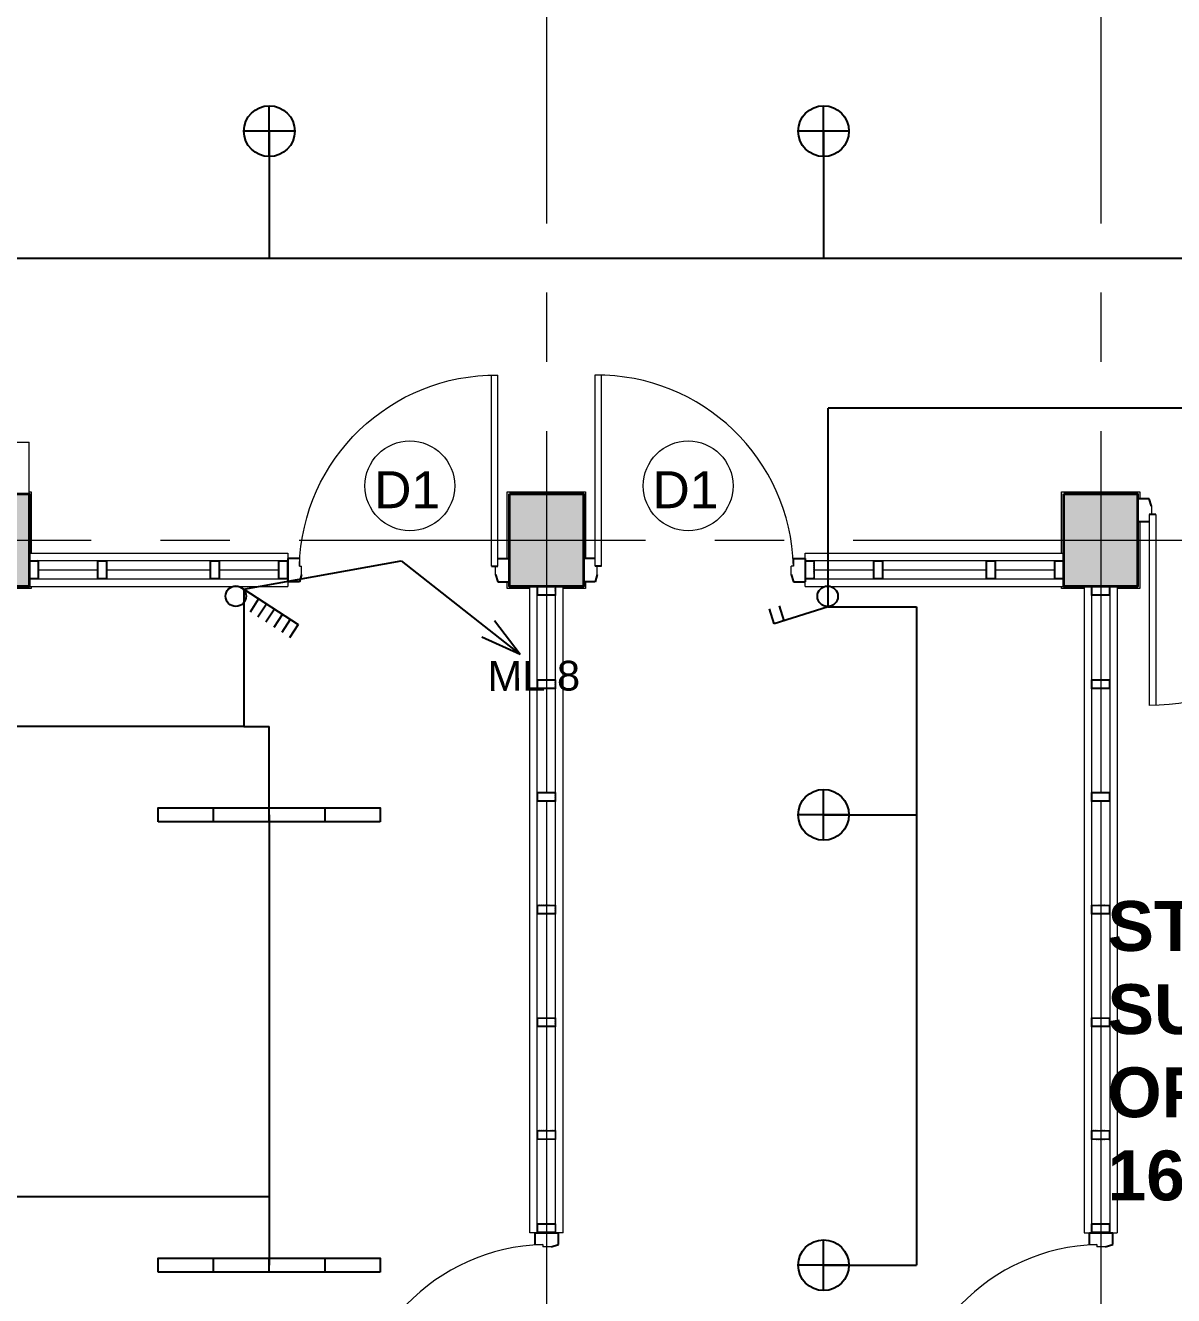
# Model space of a CAD drawing. Header units: inches. Extents: x 527934 to 2134587, y -408734 to 227304.
# Drawn here: x 1479081 to 1485295, y -199518 to -192642 of the extents above; entities that cross this region are included whole.
import ezdxf

# ---------------------------------------------------------------- set-up
doc = ezdxf.new("R2010")
doc.units = ezdxf.units.IN
doc.header["$MEASUREMENT"] = 0
doc.linetypes.add('CENTER', pattern=[2, 1.25, -0.25, 0.25, -0.25])
for name, color, linetype, lineweight in [('1 LIGHT N SWITCH', 3, 'Continuous', 25), ('6 LIGHT PT WIRING', 3, 'Continuous', 25), ('centre line', 1, 'CENTER', 9), ('dim', 253, 'Continuous', 9), ('door', 77, 'Continuous', 13), ('hatch', 250, 'Continuous', 5), ('hatch - general', 252, 'Continuous', 5), ('hatch 2', 251, 'Continuous', 5), ('metal', 40, 'Continuous', 18), ('partition wall', 5, 'Continuous', 20), ('plaster line', 253, 'Continuous', 5), ('text', 7, 'Continuous', 13), ('wall - brick', 30, 'Continuous', 35)]:
    doc.layers.add(name, color=color, linetype=linetype, lineweight=lineweight)
doc.styles.add('labelling', font='arial.ttf')
doc.styles.get("Standard").update_dxf_attribs({"font": 'arial.ttf'})
doc.styles.add('style1', font='arial.ttf')
doc.linetypes.add('BATTING', pattern='A,0.0001,-0.1,[134,ltypeshp.shx,S=0.1,R=0,X=-0.1,Y=0],-0.2,[134,ltypeshp.shx,S=0.1,R=180,X=0.1,Y=0],-0.1', length=0.4001)

# ---------------------------------------------------------------- blocks, each defined once
blk = doc.blocks.new('door 1')
at = {"layer": 'door', "lineweight": 25}
for p, q in [((1761262.3, -142071.5), (1761366.5, -142071.5)), ((1761262.3, -142124), (1761262.3, -142071.5)), ((1761366.5, -142124), (1761366.5, -142071.5)), ((1761333.2, -142134), (1761366.5, -142124)), ((1761262.3, -143019), (1761262.3, -143071.5)), ((1761295.7, -142989.8), (1761295.7, -143019)), ((1761333.2, -143009), (1761366.5, -143019)), ((1761366.5, -143019), (1761366.5, -143071.5)), ((1761262.3, -143071.5), (1761366.5, -143071.5))]:
    blk.add_line(p, q, dxfattribs=at)
at = {"layer": 'door'}
for p, q in [((1761262.3, -142124), (1761295.7, -142124)), ((1761295.7, -142124), (1761295.7, -142134)), ((1761333.2, -142134), (1761295.7, -142134)), ((1761295.7, -143019), (1760434.6, -143019)), ((1761295.7, -142989.8), (1760434.8, -142989.8)), ((1761333.2, -143009), (1761295.7, -143009))]:
    blk.add_line(p, q, dxfattribs=at)
blk.add_arc((1761319.9, -143009), 885.3, 91.56718, 180.64961, dxfattribs=at)
blk = doc.blocks.new('2X4')
at = {"layer": 'hatch 2'}
h = blk.add_hatch(dxfattribs=at)
h.set_pattern_fill('ANSI31', color=256, scale=20)
h.set_pattern_definition([(45, (0, 0), (-1.767766953, 1.767766953), [])])
h.paths.add_polyline_path([(5938822.1, -146996.9), (5938776.1, -146996.9, 0.414214), (5938774.1, -146998.9), (5938774.1, -147046.9), (5938777.3, -147046.9), (5938777.3, -147000.1), (5938820.9, -147000.1), (5938820.9, -147046.9), (5938824.1, -147046.9), (5938824.1, -146998.9, 0.414214)])
h.paths.add_polyline_path([(5938777.3, -147046.9), (5938774.1, -147046.9), (5938774.1, -147094.9, 0.414214), (5938776.1, -147096.9), (5938822.1, -147096.9, 0.414218), (5938824.1, -147094.9), (5938824.1, -147046.9), (5938820.9, -147046.9), (5938820.9, -147093.7), (5938777.3, -147093.7)])
at = {"layer": 'metal'}
blk.add_lwpolyline([(5938776.1, -147096.9), (5938822.1, -147096.9, 0.414214), (5938824.1, -147094.9), (5938824.1, -146998.9, 0.414214), (5938822.1, -146996.9), (5938776.1, -146996.9, 0.414214), (5938774.1, -146998.9), (5938774.1, -147094.9, 0.414214)], format="xyb", close=True, dxfattribs=at)
blk.add_lwpolyline([(5938777.3, -147093.7), (5938820.9, -147093.7), (5938820.9, -147000.1), (5938777.3, -147000.1)], close=True, dxfattribs=at)
blk = doc.blocks.new('1x36 TL MO')
at = {"color": 3}
for p, q in [((11329249, 640104.8), (11330289.8, 640104.8)), ((11329507.4, 640104.8), (11329507.4, 640038.1)), ((11329768.8, 640104.8), (11329768.8, 640038.1)), ((11330030.3, 640104.8), (11330030.3, 640038.1))]:
    blk.add_line(p, q, dxfattribs=at)
blk.add_lwpolyline([(11330289.8, 640104.8), (11330289.8, 640038.1), (11329249, 640038.1), (11329249, 640104.8)], dxfattribs=at)
blk = doc.blocks.new('dome')
at = {"color": 3}
for p, q in [((542951, 234900), (542951, 235174.9)), ((543088.4, 235037.4), (542813.5, 235037.4))]:
    blk.add_line(p, q, dxfattribs=at)
blk.add_circle((542951, 235037.4), 137.4, dxfattribs=at)
blk = doc.blocks.new('2 GANG')
at = {"color": 3}
for p, q in [((546996.5, 231907.1), (547117.2, 232109)), ((547117.2, 232109), (547173.2, 232075.3)), ((547094.6, 232071.2), (547150.6, 232037.5))]:
    blk.add_line(p, q, dxfattribs=at)
blk.add_circle((547026.8, 231875), 42.7, dxfattribs=at)
blk = doc.blocks.new('6 gang')
at = {"color": 3}
for p, q in [((536267.1, 248161.2), (536405.9, 248393.3)), ((536405.9, 248393.3), (536461.9, 248359.5)), ((536385.7, 248359.4), (536441.6, 248325.7)), ((536345.2, 248291.7), (536401.2, 248258)), ((536365.3, 248325.7), (536421.2, 248292)), ((536325.3, 248258.5), (536381.3, 248224.7)), ((536305.1, 248224.6), (536361, 248190.9))]:
    blk.add_line(p, q, dxfattribs=at)
blk.add_circle((536297.4, 248129.1), 42.7, dxfattribs=at)
blk = doc.blocks.new('*U1904')
at = {"color": 3}
for p, q in [((-181292.02, -126921.31), (-181297.59, -126920.05)), ((-181326.36, -126938.56), (-181312.51, -126921.91)), ((-181312.51, -126921.91), (-181292.02, -126921.31)), ((-181292.02, -126921.31), (-181297.51, -126922.83))]:
    blk.add_line(p, q, dxfattribs=at)

msp = doc.modelspace()

# ---------------------------------------------------------------- hatches: boundary and pattern name
at = {"layer": 'hatch - general'}
h = msp.add_hatch(dxfattribs=at)
h.set_pattern_fill('AR-CONC', color=256, scale=15)
h.set_pattern_definition([(50, (-648981.04, -100972.85), (107.5890274, -9.4128202), [11.25, -123.75]), (355, (-648981.04, -100972.85), (-20.8127, 112.82882), [9, -99]), (100.4514445, (-648972.07, -100973.63), (86.776327, 103.4159986), [9.561029, -105.171317]), (46.1842, (-648981.04, -100942.85), (160.0862, -24.827892), [16.875, -185.625]), (96.6356355, (-648967.7, -100944.92), (140.199292, 146.11779), [14.341551, -157.757064]), (351.184164, (-648981.04, -100942.85), (140.199292, 146.11779), [13.5, -148.5]), (21, (-648966.04, -100950.35), (89.5360578, -60.3928336), [11.25, -123.75]), (326, (-648966.04, -100950.35), (36.4973, 108.772507), [9, -99]), (71.451445, (-648958.58, -100955.38), (126.0333565, 48.379673), [9.5610285, -105.171317]), (37.5, (-648981.04, -100972.847), (1.8239783, 49.9340781), [0, -97.8, 0, -100.5, 0, -99.375]), (7.5, (-648981.04, -100972.85), (39.4604306, 59.1617568), [0, -57.3, 0, -95.55, 0, -37.875]), (327.5, (-649014.49, -100972.847), (80.0733654, -3.38323076), [0, -37.5, 0, -117, 0, -155.25]), (317.5, (-649029.49, -100972.85), (87.4779254, 15.0157473), [0, -48.75, 0, -77.7, 0, -110.25])])
h.paths.add_polyline_path([(1488100.6, -195178.8), (1487900.6, -195178.8), (1487900.6, -195428.8), (1488100.6, -195428.8)])
h.paths.add_polyline_path([(1488100.6, -195428.8), (1487900.6, -195428.8), (1487900.6, -195678.8), (1488100.6, -195678.8)])
h.paths.add_polyline_path([(1487900.6, -195428.8), (1487700.6, -195428.8), (1487700.6, -195678.8), (1487900.6, -195678.8)])
h.paths.add_polyline_path([(1487900.6, -195178.8), (1487700.6, -195178.8), (1487700.6, -195428.8), (1487900.6, -195428.8)])
h.paths.add_polyline_path([(1485100.6, -195428.8), (1484900.6, -195428.8), (1484900.6, -195678.8), (1485100.6, -195678.8)])
h.paths.add_polyline_path([(1485100.6, -195178.8), (1484900.6, -195178.8), (1484900.6, -195428.8), (1485100.6, -195428.8)])
h.paths.add_polyline_path([(1484900.6, -195178.8), (1484700.6, -195178.8), (1484700.6, -195428.8), (1484900.6, -195428.8)])
h.paths.add_polyline_path([(1484900.6, -195428.8), (1484700.6, -195428.8), (1484700.6, -195678.8), (1484900.6, -195678.8)])
h.paths.add_polyline_path([(1482100.6, -195428.8), (1481900.6, -195428.8), (1481900.6, -195678.8), (1482100.6, -195678.8)])
h.paths.add_polyline_path([(1482100.6, -195178.8), (1481900.6, -195178.8), (1481900.6, -195428.8), (1482100.6, -195428.8)])
h.paths.add_polyline_path([(1481900.6, -195178.8), (1481700.6, -195178.8), (1481700.6, -195428.8), (1481900.6, -195428.8)])
h.paths.add_polyline_path([(1481900.6, -195428.8), (1481700.6, -195428.8), (1481700.6, -195678.8), (1481900.6, -195678.8)])
h.paths.add_polyline_path([(1478900.6, -195428.8), (1478700.6, -195428.8), (1478700.6, -195678.8), (1478900.6, -195678.8)])
h.paths.add_polyline_path([(1479100.6, -195428.8), (1478900.6, -195428.8), (1478900.6, -195678.8), (1479100.6, -195678.8)])
h.paths.add_polyline_path([(1479100.6, -195178.8), (1478900.6, -195178.8), (1478900.6, -195428.8), (1479100.6, -195428.8)])
h.paths.add_polyline_path([(1478900.6, -195178.8), (1478700.6, -195178.8), (1478700.6, -195428.8), (1478900.6, -195428.8)])
h.paths.add_polyline_path([(1476100.6, -195428.8), (1475900.6, -195428.8), (1475900.6, -195678.8), (1476100.6, -195678.8)])
h.paths.add_polyline_path([(1476100.6, -195178.8), (1475900.6, -195178.8), (1475900.6, -195428.8), (1476100.6, -195428.8)])
h.paths.add_polyline_path([(1475900.6, -195178.8), (1475700.6, -195178.8), (1475700.6, -195428.8), (1475900.6, -195428.8)])
h.paths.add_polyline_path([(1475900.6, -195428.8), (1475700.6, -195428.8), (1475700.6, -195678.8), (1475900.6, -195678.8)])
h.paths.add_polyline_path([(1473100.6, -195428.8), (1472900.6, -195428.8), (1472900.6, -195678.8), (1473100.6, -195678.8)])
h.paths.add_polyline_path([(1473100.6, -195178.8), (1472900.6, -195178.8), (1472900.6, -195428.8), (1473100.6, -195428.8)])
h.paths.add_polyline_path([(1472900.6, -195178.8), (1472700.6, -195178.8), (1472700.6, -195428.8), (1472900.6, -195428.8)])
h.paths.add_polyline_path([(1472900.6, -195428.8), (1472700.6, -195428.8), (1472700.6, -195678.8), (1472900.6, -195678.8)])
h.paths.add_polyline_path([(1472900.6, -190738.8), (1472700.6, -190738.8), (1472700.6, -190988.8), (1472900.6, -190988.8)])
h.paths.add_polyline_path([(1473100.6, -190738.8), (1472900.6, -190738.8), (1472900.6, -190988.8), (1473100.6, -190988.8)])
h.paths.add_polyline_path([(1473100.6, -190988.8), (1472900.6, -190988.8), (1472900.6, -191238.8), (1473100.6, -191238.8)])
h.paths.add_polyline_path([(1472900.6, -190988.8), (1472700.6, -190988.8), (1472700.6, -191238.8), (1472900.6, -191238.8)])
h.paths.add_polyline_path([(1475900.6, -190738.8), (1475700.6, -190738.8), (1475700.6, -190988.8), (1475900.6, -190988.8)])
h.paths.add_polyline_path([(1476100.6, -190738.8), (1475900.6, -190738.8), (1475900.6, -190988.8), (1476100.6, -190988.8)])
h.paths.add_polyline_path([(1476100.6, -190988.8), (1475900.6, -190988.8), (1475900.6, -191238.8), (1476100.6, -191238.8)])
h.paths.add_polyline_path([(1475900.6, -190988.8), (1475700.6, -190988.8), (1475700.6, -191238.8), (1475900.6, -191238.8)])
h.paths.add_polyline_path([(1479100.6, -190988.8), (1478900.6, -190988.8), (1478900.6, -191238.8), (1479100.6, -191238.8)])
h.paths.add_polyline_path([(1479100.6, -190738.8), (1478900.6, -190738.8), (1478900.6, -190988.8), (1479100.6, -190988.8)])
h.paths.add_polyline_path([(1478900.6, -190738.8), (1478700.6, -190738.8), (1478700.6, -190988.8), (1478900.6, -190988.8)])
h.paths.add_polyline_path([(1478900.6, -190988.8), (1478700.6, -190988.8), (1478700.6, -191238.8), (1478900.6, -191238.8)])
h.paths.add_polyline_path([(1482100.6, -190988.8), (1481700.6, -190988.8), (1481700.6, -191238.8), (1482100.6, -191238.8)])
h.paths.add_polyline_path([(1482100.6, -190738.8), (1481700.6, -190738.8), (1481700.6, -190988.8), (1482100.6, -190988.8)])
h.paths.add_polyline_path([(1485100.6, -190988.8), (1484900.6, -190988.8), (1484900.6, -191238.8), (1485100.6, -191238.8)])
h.paths.add_polyline_path([(1484900.6, -190988.8), (1484700.6, -190988.8), (1484700.6, -191238.8), (1484900.6, -191238.8)])
h.paths.add_polyline_path([(1484900.6, -190738.8), (1484700.6, -190738.8), (1484700.6, -190988.8), (1484900.6, -190988.8)])
h.paths.add_polyline_path([(1485100.6, -190738.8), (1484900.6, -190738.8), (1484900.6, -190988.8), (1485100.6, -190988.8)])
h.paths.add_polyline_path([(1488100.6, -190988.8), (1487900.6, -190988.8), (1487900.6, -191238.8), (1488100.6, -191238.8)])
h.paths.add_polyline_path([(1487900.6, -190988.8), (1487700.6, -190988.8), (1487700.6, -191238.8), (1487900.6, -191238.8)])
h.paths.add_polyline_path([(1488100.6, -190738.8), (1487900.6, -190738.8), (1487900.6, -190988.8), (1488100.6, -190988.8)])
h.paths.add_polyline_path([(1487900.6, -190738.8), (1487700.6, -190738.8), (1487700.6, -190988.8), (1487900.6, -190988.8)])
h.paths.add_polyline_path([(1491100.6, -190988.8), (1490900.6, -190988.8), (1490900.6, -191238.8), (1491100.6, -191238.8)])
h.paths.add_polyline_path([(1491100.6, -190738.8), (1490900.6, -190738.8), (1490900.6, -190988.8), (1491100.6, -190988.8)])
h.paths.add_polyline_path([(1490900.6, -190738.8), (1490700.6, -190738.8), (1490700.6, -190988.8), (1490900.6, -190988.8)])
h.paths.add_polyline_path([(1490900.6, -190988.8), (1490700.6, -190988.8), (1490700.6, -191238.8), (1490900.6, -191238.8)])
h.paths.add_polyline_path([(1494100.6, -190988.8), (1493900.6, -190988.8), (1493900.6, -191238.8), (1494010.6, -191238.8), (1494100.6, -191238.8)])
h.paths.add_polyline_path([(1494100.6, -190738.8), (1493900.6, -190738.8), (1493900.6, -190988.8), (1494100.6, -190988.8)])
h.paths.add_polyline_path([(1493900.6, -190738.8), (1493700.6, -190738.8), (1493700.6, -190988.8), (1493900.6, -190988.8)])
h.paths.add_polyline_path([(1493900.6, -190988.8), (1493700.6, -190988.8), (1493700.6, -191238.8), (1493900.6, -191238.8)])
h.paths.add_polyline_path([(1498100.6, -190988.8), (1497900.6, -190988.8), (1497900.6, -191238.8), (1498100.6, -191238.8)])
h.paths.add_polyline_path([(1498100.6, -190738.8), (1497900.6, -190738.8), (1497900.6, -190988.8), (1498100.6, -190988.8)])
h.paths.add_polyline_path([(1497900.6, -190738.8), (1497700.6, -190738.8), (1497700.6, -190988.8), (1497900.6, -190988.8)])
h.paths.add_polyline_path([(1497900.6, -190988.8), (1497700.6, -190988.8), (1497700.6, -191238.8), (1497900.6, -191238.8)])
h.paths.add_polyline_path([(1501100.6, -190988.8), (1500900.6, -190988.8), (1500900.6, -191238.8), (1501100.6, -191238.8)])
h.paths.add_polyline_path([(1501100.6, -190738.8), (1500900.6, -190738.8), (1500900.6, -190988.8), (1501100.6, -190988.8)])
h.paths.add_polyline_path([(1500900.6, -190738.8), (1500700.6, -190738.8), (1500700.6, -190988.8), (1500900.6, -190988.8)])
h.paths.add_polyline_path([(1500900.6, -190988.8), (1500700.6, -190988.8), (1500700.6, -191238.8), (1500900.6, -191238.8)])
h.paths.add_polyline_path([(1504100.6, -190988.8), (1503900.6, -190988.8), (1503900.6, -191238.8), (1504100.6, -191238.8)])
h.paths.add_polyline_path([(1504100.6, -190738.8), (1503900.6, -190738.8), (1503900.6, -190988.8), (1504100.6, -190988.8)])
h.paths.add_polyline_path([(1503900.6, -190738.8), (1503700.6, -190738.8), (1503700.6, -190988.8), (1503900.6, -190988.8)])
h.paths.add_polyline_path([(1503900.6, -190988.8), (1503700.6, -190988.8), (1503700.6, -191238.8), (1503900.6, -191238.8)])
h.paths.add_polyline_path([(1504100.6, -185588.8), (1503900.6, -185588.8), (1503900.6, -185838.8), (1504100.6, -185838.8)])
h.paths.add_polyline_path([(1504100.6, -185338.8), (1503900.6, -185338.8), (1503900.6, -185588.8), (1504100.6, -185588.8)])
h.paths.add_polyline_path([(1503900.6, -185338.8), (1503700.6, -185338.8), (1503700.6, -185588.8), (1503900.6, -185588.8)])
h.paths.add_polyline_path([(1503900.6, -185588.8), (1503700.6, -185588.8), (1503700.6, -185838.8), (1503900.6, -185838.8)])
h.paths.add_polyline_path([(1501100.6, -185588.8), (1500900.6, -185588.8), (1500900.6, -185838.8), (1501100.6, -185838.8)])
h.paths.add_polyline_path([(1501100.6, -185338.8), (1500900.6, -185338.8), (1500900.6, -185588.8), (1501100.6, -185588.8)])
h.paths.add_polyline_path([(1500900.6, -185338.8), (1500700.6, -185338.8), (1500700.6, -185588.8), (1500900.6, -185588.8)])
h.paths.add_polyline_path([(1500900.6, -185588.8), (1500700.6, -185588.8), (1500700.6, -185838.8), (1500900.6, -185838.8)])
h.paths.add_polyline_path([(1498100.6, -185588.8), (1497900.6, -185588.8), (1497900.6, -185838.8), (1498100.6, -185838.8)])
h.paths.add_polyline_path([(1498100.6, -185338.8), (1497900.6, -185338.8), (1497900.6, -185588.8), (1498100.6, -185588.8)])
h.paths.add_polyline_path([(1497900.6, -185338.8), (1497700.6, -185338.8), (1497700.6, -185588.8), (1497900.6, -185588.8)])
h.paths.add_polyline_path([(1497900.6, -185588.8), (1497700.6, -185588.8), (1497700.6, -185838.8), (1497900.6, -185838.8)])
h.paths.add_polyline_path([(1494100.6, -185588.8), (1493900.6, -185588.8), (1493900.6, -185838.8), (1494100.6, -185838.8)])
h.paths.add_polyline_path([(1494100.6, -185338.8), (1493900.6, -185338.8), (1493900.6, -185588.8), (1494100.6, -185588.8)])
h.paths.add_polyline_path([(1493900.6, -185338.8), (1493700.6, -185338.8), (1493700.6, -185588.8), (1493900.6, -185588.8)])
h.paths.add_polyline_path([(1493900.6, -185588.8), (1493700.6, -185588.8), (1493700.6, -185838.8), (1493900.6, -185838.8)])
h.paths.add_polyline_path([(1491100.6, -185588.8), (1490900.6, -185588.8), (1490900.6, -185838.8), (1491100.6, -185838.8)])
h.paths.add_polyline_path([(1491100.6, -185338.8), (1490900.6, -185338.8), (1490900.6, -185588.8), (1491100.6, -185588.8)])
h.paths.add_polyline_path([(1490900.6, -185338.8), (1490700.6, -185338.8), (1490700.6, -185588.8), (1490900.6, -185588.8)])
h.paths.add_polyline_path([(1490900.6, -185588.8), (1490700.6, -185588.8), (1490700.6, -185838.8), (1490900.6, -185838.8)])
h.paths.add_polyline_path([(1488100.6, -185588.8), (1487900.6, -185588.8), (1487900.6, -185838.8), (1488100.6, -185838.8)])
h.paths.add_polyline_path([(1488100.6, -185338.8), (1487900.6, -185338.8), (1487900.6, -185588.8), (1488100.6, -185588.8)])
h.paths.add_polyline_path([(1487900.6, -185338.8), (1487700.6, -185338.8), (1487700.6, -185588.8), (1487900.6, -185588.8)])
h.paths.add_polyline_path([(1487900.6, -185588.8), (1487700.6, -185588.8), (1487700.6, -185838.8), (1487900.6, -185838.8)])
h.paths.add_polyline_path([(1485100.6, -185588.8), (1484900.6, -185588.8), (1484900.6, -185838.8), (1485100.6, -185838.8)])
h.paths.add_polyline_path([(1485100.6, -185338.8), (1484900.6, -185338.8), (1484900.6, -185588.8), (1485100.6, -185588.8)])
h.paths.add_polyline_path([(1484900.6, -185338.8), (1484700.6, -185338.8), (1484700.6, -185588.8), (1484900.6, -185588.8)])
h.paths.add_polyline_path([(1484900.6, -185588.8), (1484700.6, -185588.8), (1484700.6, -185838.8), (1484900.6, -185838.8)])
h.paths.add_polyline_path([(1482100.6, -185588.8), (1481900.6, -185588.8), (1481900.6, -185838.8), (1482100.6, -185838.8)])
h.paths.add_polyline_path([(1482100.6, -185338.8), (1481900.6, -185338.8), (1481900.6, -185588.8), (1482100.6, -185588.8)])
h.paths.add_polyline_path([(1481900.6, -185338.8), (1481700.6, -185338.8), (1481700.6, -185588.8), (1481900.6, -185588.8)])
h.paths.add_polyline_path([(1481900.6, -185588.8), (1481700.6, -185588.8), (1481700.6, -185838.8), (1481900.6, -185838.8)])
h.paths.add_polyline_path([(1479100.6, -185588.8), (1478900.6, -185588.8), (1478900.6, -185838.8), (1479100.6, -185838.8)])
h.paths.add_polyline_path([(1479100.6, -185338.8), (1478900.6, -185338.8), (1478900.6, -185588.8), (1479100.6, -185588.8)])
h.paths.add_polyline_path([(1478900.6, -185338.8), (1478700.6, -185338.8), (1478700.6, -185588.8), (1478900.6, -185588.8)])
h.paths.add_polyline_path([(1478900.6, -185588.8), (1478700.6, -185588.8), (1478700.6, -185838.8), (1478900.6, -185838.8)])
h.paths.add_polyline_path([(1476100.6, -185588.8), (1475900.6, -185588.8), (1475900.6, -185838.8), (1476100.6, -185838.8)])
h.paths.add_polyline_path([(1476100.6, -185338.8), (1475900.6, -185338.8), (1475900.6, -185588.8), (1476100.6, -185588.8)])
h.paths.add_polyline_path([(1475900.6, -185338.8), (1475700.6, -185338.8), (1475700.6, -185588.8), (1475900.6, -185588.8)])
h.paths.add_polyline_path([(1475900.6, -185588.8), (1475700.6, -185588.8), (1475700.6, -185838.8), (1475900.6, -185838.8)])
h.paths.add_polyline_path([(1473100.6, -185588.8), (1472900.6, -185588.8), (1472900.6, -185838.8), (1473100.6, -185838.8)])
h.paths.add_polyline_path([(1473100.6, -185338.8), (1472900.6, -185338.8), (1472900.6, -185588.8), (1473100.6, -185588.8)])
h.paths.add_polyline_path([(1472900.6, -185338.8), (1472700.6, -185338.8), (1472700.6, -185588.8), (1472900.6, -185588.8)])
h.paths.add_polyline_path([(1472900.6, -185588.8), (1472700.6, -185588.8), (1472700.6, -185838.8), (1472900.6, -185838.8)])

# ---------------------------------------------------------------- linework, layer by layer
at = {"layer": '6 LIGHT PT WIRING', "ltscale": 400}
for p, q in [((1480400.6, -193214.8), (1480400.6, -193903)), ((1483400.6, -193214.8), (1483400.6, -193903)), ((1473038.1, -193903), (1489400.6, -193903)), ((1489354.7, -194714.5), (1483424.7, -194714.5)), ((1483424.7, -195789.9), (1483424.7, -194714.5)), ((1480262.6, -195694.4), (1480262.6, -196437.5)), ((1483424.7, -195789.9), (1483904.5, -195789.9)), ((1483904.5, -195789.9), (1483904.5, -199353.8)), ((1480262.6, -196437.5), (1474405.6, -196437.5)), ((1480262.6, -196437.5), (1480400.6, -196437.5)), ((1480400.6, -196915.8), (1480400.6, -196437.5)), ((1480400.6, -196915.8), (1480400.6, -199353.8)), ((1483400.6, -196915.8), (1483904.5, -196915.8)), ((1480400.6, -198984.5), (1474405.6, -198984.5)), ((1483400.6, -199353.8), (1483904.5, -199353.8))]:
    msp.add_line(p, q, dxfattribs=at)
at = {"layer": 'centre line', "ltscale": 1500}
for p, q in [((1481900.6, -182838.8), (1481900.6, -203678.8)), ((1484900.6, -182838.8), (1484900.6, -203678.8)), ((1468561.6, -195428.8), (1506781, -195428.8))]:
    msp.add_line(p, q, dxfattribs=at)
at = {"layer": 'dim'}
for centre in [(1481161.3, -195134.7), (1482667.7, -195134.7)]:
    msp.add_circle(centre, 242.9, dxfattribs=at)
at = {"layer": 'hatch', "linetype": 'BATTING', "ltscale": 80}
for p, q in [((1479150.6, -195588.8), (1479470.6, -195588.8)), ((1479520.6, -195588.8), (1480080.6, -195588.8)), ((1480130.6, -195588.8), (1480450.6, -195588.8)), ((1483350.6, -195588.8), (1483670.6, -195588.8)), ((1483720.6, -195588.8), (1484280.6, -195588.8)), ((1484330.6, -195588.8), (1484650.6, -195588.8)), ((1481900.6, -195728.8), (1481900.6, -196183.8)), ((1484900.6, -195728.8), (1484900.6, -196183.8)), ((1481900.6, -196233.8), (1481900.6, -196793.8)), ((1484900.6, -196233.8), (1484900.6, -196793.8)), ((1481900.6, -196843.8), (1481900.6, -197403.8)), ((1484900.6, -196843.8), (1484900.6, -197403.8)), ((1481900.6, -197453.8), (1481900.6, -198013.8)), ((1484900.6, -197453.8), (1484900.6, -198013.8)), ((1481900.6, -198063.8), (1481900.6, -198623.8)), ((1484900.6, -198063.8), (1484900.6, -198623.8)), ((1481900.6, -198673.8), (1481900.6, -199128.8)), ((1484900.6, -198673.8), (1484900.6, -199128.8))]:
    msp.add_line(p, q, dxfattribs=at)
at = {"layer": 'partition wall'}
for p, q in [((1475900.6, -194898.8), (1479100.6, -194898.8)), ((1479100.6, -195178.8), (1479100.6, -194898.8)), ((1479100.6, -195498.8), (1480500.6, -195498.8)), ((1479100.6, -195538.8), (1480500.6, -195538.8)), ((1483300.6, -195498.8), (1484700.6, -195498.8)), ((1483300.6, -195538.8), (1484700.6, -195538.8)), ((1479100.6, -195638.8), (1480500.6, -195638.8)), ((1479100.6, -195678.8), (1480500.6, -195678.8)), ((1481810.6, -199178.8), (1481810.6, -195678.8)), ((1481850.6, -199178.8), (1481850.6, -195678.8)), ((1481950.6, -199178.8), (1481950.6, -195678.8)), ((1481990.6, -199178.8), (1481990.6, -195678.8)), ((1483300.6, -195638.8), (1484700.6, -195638.8)), ((1483300.6, -195678.8), (1484700.6, -195678.8)), ((1484810.6, -195678.8), (1484810.6, -199178.8)), ((1484850.6, -195678.8), (1484850.6, -199178.8)), ((1484950.6, -195678.8), (1484950.6, -199178.8)), ((1484990.6, -195678.8), (1484990.6, -199178.8)), ((1484810.6, -199178.8), (1484990.6, -199178.8))]:
    msp.add_line(p, q, dxfattribs=at)
at = {"layer": 'partition wall', "ltscale": 400}
for p, q in [((1480500.6, -195498.8), (1480500.6, -195678.8)), ((1483300.6, -195678.8), (1483300.6, -195498.8)), ((1481990.6, -199178.8), (1481810.6, -199178.8))]:
    msp.add_line(p, q, dxfattribs=at)
at = {"layer": 'plaster line', "ltscale": 400}
for points in [[(1479100.6, -195166.8), (1479112.6, -195166.8), (1479112.6, -195178.8)], [(1479112.6, -195166.8), (1479112.6, -195498.8)], [(1481688.6, -195528.8), (1481688.6, -195166.8)], [(1481688.6, -195178.8), (1481688.6, -195166.8), (1482112.6, -195166.8), (1482112.6, -195178.8)], [(1482112.6, -195166.8), (1482112.6, -195528.8)], [(1484688.6, -195498.8), (1484688.6, -195166.8), (1485112.6, -195166.8), (1485112.6, -195205.2)], [(1485112.6, -195330.2), (1485112.6, -195690.8), (1484990.6, -195690.8)], [(1479112.6, -195678.8), (1479112.6, -195690.8), (1478900.6, -195690.8)], [(1481810.6, -195690.8), (1481688.6, -195690.8), (1481688.6, -195653.8)], [(1482112.6, -195653.8), (1482112.6, -195690.8), (1481990.6, -195690.8)], [(1482112.6, -195653.8), (1482112.6, -195690.8)], [(1484688.6, -195638.8), (1484688.6, -195638.8)], [(1484810.6, -195690.8), (1484688.6, -195690.8), (1484688.6, -195678.8)]]:
    msp.add_lwpolyline(points, dxfattribs=at)
at = {"layer": 'wall - brick'}
for points in [[(1478700.6, -195178.8), (1479100.6, -195178.8), (1479100.6, -195678.8), (1478700.6, -195678.8)], [(1481700.6, -195178.8), (1482100.6, -195178.8), (1482100.6, -195678.8), (1481700.6, -195678.8)], [(1484700.6, -195178.8), (1485100.6, -195178.8), (1485100.6, -195678.8), (1484700.6, -195678.8)]]:
    msp.add_lwpolyline(points, close=True, dxfattribs=at)

# ---------------------------------------------------------------- block references
at = {"layer": '1 LIGHT N SWITCH'}
for p in [(937449.7, -428252.2), (940449.7, -428252.2), (940449.7, -431953.2), (940449.7, -434391.2)]:
    msp.add_blockref('dome', p, dxfattribs=at)
at = {"layer": '1 LIGHT N SWITCH', "zscale": 1.3}
for name, p, xscale, yscale, rotation in [('2 GANG', (2215499.5, -441986.9), 1.299999999408109, 1.300000000017462, 138.4369724458467), ('6 gang', (1184125.1, 513103), 1.299999999813778, 1.299999999755528, 267.8426494456316)]:
    msp.add_blockref(name, p, dxfattribs=dict(at, xscale=xscale, yscale=yscale, rotation=rotation))
at = {"layer": '1 LIGHT N SWITCH', "color": 3, "xscale": 1.154999999329448, "yscale": 1.154999999329448, "zscale": 1.155, "rotation": 180}
for p in [(14566283.6, 542366.7), (14566283.6, 539928.7)]:
    msp.add_blockref('1x36 TL MO', p, dxfattribs=at)
at = {"layer": '6 LIGHT PT WIRING', "color": 3, "xscale": 39.99999999988315, "yscale": 40, "zscale": 40.00000000000001, "rotation": 320.0183563455831}
msp.add_blockref('*U1904', (10300452.9, -965418.9), dxfattribs=at)
at = {"layer": 'hatch - general', "xscale": -1}
for p, rotation in [((-4459673.4, -342635.7), 180), ((-4459303.4, -342635.7), 180), ((-4458693.4, -342635.7), 180), ((-4458323.4, -342635.7), 180), ((-4455473.4, -342635.7), 180), ((-4455103.4, -342635.7), 180), ((-4454493.4, -342635.7), 180), ((-4454123.4, -342635.7), 180), ((1334853.7, 5743095.2), 90), ((1337853.7, 5743095.2), 90), ((1334853.7, 5742590.2), 90), ((1337853.7, 5742590.2), 90), ((1334853.7, 5741980.2), 90), ((1337853.7, 5741980.2), 90), ((1334853.7, 5741370.2), 90), ((1337853.7, 5741370.2), 90), ((1334853.7, 5740760.2), 90), ((1337853.7, 5740760.2), 90), ((1334853.7, 5740150.2), 90), ((1337853.7, 5740150.2), 90), ((1334853.7, 5739645.2), 90), ((1337853.7, 5739645.2), 90)]:
    msp.add_blockref('2X4', p, dxfattribs=dict(at, rotation=rotation))
at = {"layer": 'partition wall', "yscale": 1.19999999999709, "zscale": 1.2}
for p, xscale, rotation in [((1310014.8, 1917986), -1.19999999999709, 90), ((1653786.4, 1917986), 1.19999999999709, 270), ((1656786.4, -2308845), -1.19999999999709, 270)]:
    msp.add_blockref('door 1', p, dxfattribs=dict(at, xscale=xscale, rotation=rotation))
at = {"layer": 'partition wall', "xscale": 1.199999999953434, "yscale": 1.19999999999709, "zscale": 1.2}
for p in [(-631674.2, -28693), (-628674.2, -28693)]:
    msp.add_blockref('door 1', p, dxfattribs=at)

# ---------------------------------------------------------------- texts
at = {"layer": '6 LIGHT PT WIRING', "color": 3, "ltscale": 0.005, "insert": (1481832.5, -196164.5), "char_height": 161.28, "attachment_point": 5, "rotation": 0.25602, "style": 'labelling'}
msp.add_mtext('ML 8', dxfattribs=at)
at = {"layer": 'text', "style": 'style1'}
for p in [(1480968.3, -195255.8), (1482474.7, -195255.8)]:
    msp.add_text('D1', height=200, dxfattribs=at).set_placement(p)
at = {"layer": 'text', "insert": (1484937.4, -197382.6), "char_height": 270, "attachment_point": 1}
msp.add_mtext_dynamic_manual_height_columns('{\\fArial|b1|i0|c0|p34;STUDENT SUPPORT OFFICE\\P16 SQ. M}', width=2282.796, gutter_width=1, heights=[0], dxfattribs=at)

doc.saveas('drawing.dxf')
